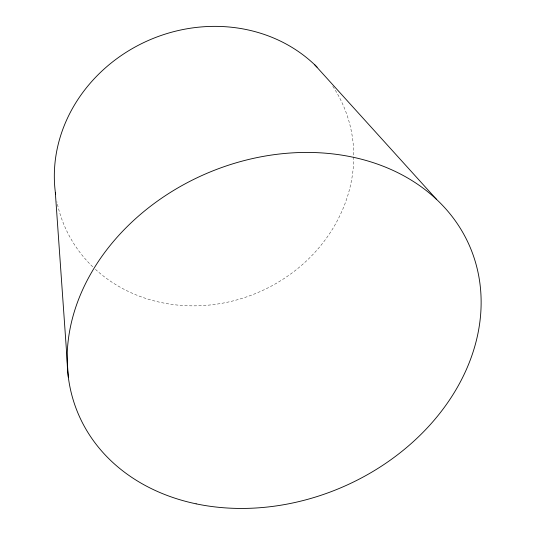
<?xml version="1.0" encoding="UTF-8"?>
<svg xmlns="http://www.w3.org/2000/svg" width="535" height="535" viewBox="0 0 535 535"><rect width="100%" height="100%" fill="white"/><g stroke="black" fill="none" stroke-linecap="round" stroke-linejoin="round"><path stroke-width="0.4" stroke-dasharray="2.67 2.01" d="M332.79 86.289A151.86 137.428 -23.1 0 1 353.775 156.093M353.775 156.922A151.86 137.428 -23.1 0 1 258.913 292.117A151.86 137.428 -23.1 0 1 95.17 269.105M92.756 266.831A151.86 137.428 -23.1 0 1 56.891 201.688"/><path stroke-width="0.8" d="M314.707 64.782L436.547 199.394M68.333 377.182L55.272 191.777A151.86 137.428 -23.1 0 1 143.821 42.546A151.86 137.428 -23.1 0 1 317.074 67.102M55.6 194.258A151.86 137.428 -23.1 0 1 55.379 192.607M196.118 503.843A212.91 170.892 -23.1 0 0 479.193 278.561A212.91 170.892 -23.1 0 0 147.112 208.911A212.91 170.892 -23.1 0 0 196.118 503.843"/></g></svg>
